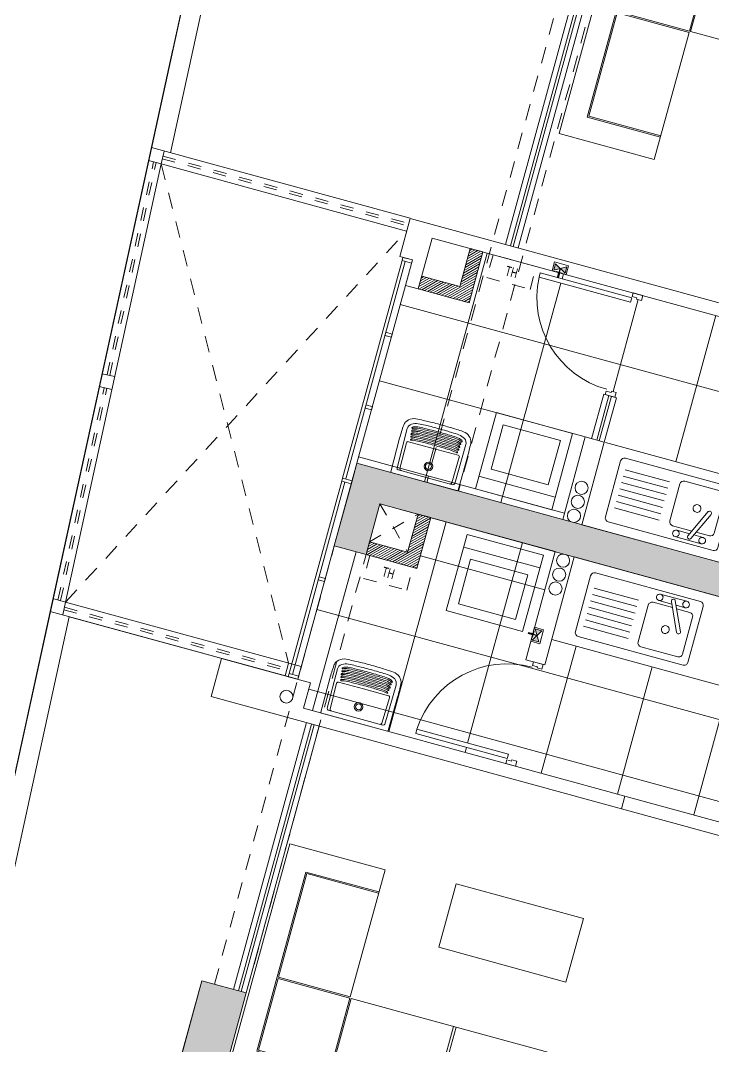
# Model space of a CAD drawing. Header units: millimetres. Extents: x 2471 to 2909, y 1327 to 1568.
# Drawn here: x 2589.6 to 2594.86, y 1382.75 to 1390.54 of the extents above; entities that cross this region are included whole.
import ezdxf
from ezdxf.enums import TextEntityAlignment as Align

# ---------------------------------------------------------------- set-up
doc = ezdxf.new("R2010")
doc.units = ezdxf.units.MM
for name, pattern in [('CONTINUA', [0]), ('HIDDEN', [0.375, 0.25, -0.125]), ('HIDDEN2', [0.1875, 0.125, -0.0625]), ('XREF_PAISAJISMO_200612$0$HIDDEN2', [0.1875, 0.125, -0.0625])]:
    doc.linetypes.add(name, pattern=pattern)
doc.layers.get('0').update_dxf_attribs({"color": 251, "lineweight": 9})
doc.layers.get('DEFPOINTS').update_dxf_attribs({"color": 251, "lineweight": 9})
for name, color, linetype, lineweight in [('A-MOBILIARIO', 251, 'Continuous', 13), ('A-MURO BAJO', 251, 'Continuous', 13), ('A-MUROS', 251, 'Continuous', 13), ('A-PLACAS', 251, 'Continuous', 13), ('A-PROYECCIONES', 251, 'HIDDEN', 13), ('A-PUERTAS', 251, 'Continuous', 13), ('A-VIDRIOS', 251, 'Continuous', 13), ('A-VIGAS', 251, 'HIDDEN2', 13), ('A_50_TextoIndicaciones', 251, 'Continuous', 13), ('CELOSIA', 251, 'Continuous', 13), ('DLP_EQUIPAMIENTO', 251, 'Continuous', 13), ('Gas', 251, 'G_Larga', 13), ('HATCH', 251, 'Continuous', 13), ('RED-PLUVIAL', 251, 'Continuous', 13), ('XREF_PAISAJISMO_200612$0$A-MURO BAJO', 251, 'Continuous', 13), ('XREF_PAISAJISMO_200612$0$A-PROYECCIONES', 251, 'XREF_PAISAJISMO_200612$0$HIDDEN2', 13)]:
    doc.layers.add(name, color=color, linetype=linetype, lineweight=lineweight)
doc.styles.add('AREAS', font='ARIALN.TTF', dxfattribs={"width": 0.8})
doc.styles.get("Standard").update_dxf_attribs({"font": 'arial.ttf'})
doc.styles.add('TXT_COTAS', font='romans.shx', dxfattribs={"width": 0.8})
doc.linetypes.add('G_Larga', pattern='A,2,-0.01,["G",Standard,S=0.1,R=0,X=0,Y=-0.05],-0.1', length=2.11)
doc.dimstyles.new('DLP-COTA 200', dxfattribs={"dimtxt": 0.3, "dimasz": 0.2, "dimexe": 0.36, "dimexo": 0.12, "dimgap": 0.12, "dimtad": 1, "dimzin": 0, "dimdsep": 46, "dimtxsty": 'TXT_COTAS', "dimblk": 'ARCHTICK', "dimcen": 0.18, "dimdle": 0.2, "dimclrd": 256, "dimclre": 256, "dimclrt": 2, "dimadec": 0, "dimazin": 0, "dimtfac": 1, "dimtix": 1, "dimtofl": 0, "dimtmove": 2, "dimatfit": 3, "dimfxl": 0.36, "dimtolj": 1, "dimtzin": 0, "dimlwd": 9, "dimlwe": 9, "dimarcsym": 0})

# ---------------------------------------------------------------- blocks, each defined once
blk = doc.blocks.new('ESTR_PISO-1_PISO')
at = {"layer": 'HATCH'}
h = blk.add_hatch(color=256, dxfattribs=at)
h.dxf.hatch_style = 1
h.paths.add_polyline_path([(-26.45, 2.95), (-29.9, 2.95), (-29.9, 1.5), (-29.65, 1.5), (-29.65, 2.7), (-26.45, 2.7)])
h.paths.add_polyline_path([(-22.65, -2.53), (-18.75, -2.53), (-18.75, 2.87), (-22.45, 2.87), (-22.45, -0.53), (-22.65, -0.53), (-22.65, 3.12), (-18.5, 3.12), (-18.5, -2.78), (-22.65, -2.78)])
h.paths.add_polyline_path([(-29.9, -2.45), (-26.45, -2.45), (-26.45, -2.2), (-29.9, -2.2)])
h.paths.add_polyline_path([(-30.3, -6.8), (-22.4, -6.8), (-22.4, -7.1), (-30.3, -7.1)])
h.paths.add_polyline_path([(-20.85, -4.75), (-21.55, -4.75), (-21.55, -5), (-20.85, -5)])
h.paths.add_polyline_path([(-22.45, 4.92), (-22.45, 6.87), (-18.75, 6.87), (-18.75, 4.92), (-18.55, 4.92), (-18.55, 6.87), (-18.05, 6.87), (-18.05, 7.12), (-22.45, 7.12), (-22.45, 13.72), (-22.65, 13.72), (-22.65, 4.92)])
h.paths.add_polyline_path([(-26.45, 8.52), (-29.65, 8.52), (-29.65, 9.7), (-29.9, 9.7), (-29.9, 8.27), (-26.45, 8.27)])
h.paths.add_polyline_path([(-19.15, 8.92), (-15.75, 8.92), (-15.75, 9.17), (-19.15, 9.17)])
h.paths.add_polyline_path([(-20.65, 18.07), (-16.65, 18.07), (-16.65, 18.32), (-20.65, 18.32)])
h.paths.add_polyline_path([(-19.15, 13.72), (-15.75, 13.72), (-15.75, 13.47), (-19.15, 13.47)])
h.paths.add_polyline_path([(-29.8, 18.32), (-25.8, 18.32), (-25.8, 18.07), (-29.55, 18.07), (-29.55, 17.67), (-29.8, 17.67)])
h.paths.add_polyline_path([(-26.45, 13.37), (-29.9, 13.37), (-29.9, 14.22), (-29.55, 14.22), (-29.55, 13.62), (-26.45, 13.62)])
h.paths.add_polyline_path([(-23.125, 31.12), (-28.725, 31.12), (-28.725, 30.92), (-23.375, 30.92), (-23.375, 24.62), (-23.125, 24.62)])
h.paths.add_polyline_path([(-17.2, 25.67), (-17.2, 24.22), (-17.45, 24.22), (-17.45, 25.67)])
h.paths.add_polyline_path([(-29, 25.67), (-29, 24.22), (-29.25, 24.22), (-29.25, 25.67)])
h.paths.add_polyline_path([(-29.25, 28.37), (-28.2, 28.37), (-28.2, 28.07), (-29.25, 28.07)])
h.paths.add_polyline_path([(-17.2, 30.92), (-17.2, 31.12), (-23.075, 31.12), (-23.075, 30.92)])
at = {"layer": 'A-PLACAS', "elevation": 0}
for points in [[(-29.8, 18.32), (-25.8, 18.32), (-25.8, 18.07), (-29.55, 18.07), (-29.55, 17.67), (-29.8, 17.67)], [(-26.45, 13.37), (-29.9, 13.37), (-29.9, 14.22), (-29.55, 14.22), (-29.55, 13.62), (-26.45, 13.62)]]:
    blk.add_lwpolyline(points, close=True, dxfattribs=at)
at = {"layer": 'A-VIGAS'}
for p, q in [((-29.25, 24.22, 0), (-29.25, 18.32, 0)), ((-29, 24.22, 0), (-29, 18.32, 0)), ((-29.8, 14.22, 0), (-29.8, 17.67, 0)), ((-29.55, 14.22, 0), (-29.55, 17.67, 0))]:
    blk.add_line(p, q, dxfattribs=at)
blk = doc.blocks.new('A$C63D03590')
at = {"layer": 'Gas', "linetype": 'Continuous', "lineweight": 0, "true_color": 0xa87e00}
for points in [[(0.007, -0.059), (0.007, 0), (-0.008, 0), (-0.008, -0.059)], [(0.073, -0.073), (0.073, -0.157), (-0.073, -0.073), (-0.073, -0.157)], [(0.037, -0.059), (-0.038, -0.059), (-0.038, -0.066), (0.037, -0.066)]]:
    blk.add_hatch(color=44, dxfattribs=at).paths.add_polyline_path(points)
at = {"color": 44, "true_color": 0xa87e00}
for p, q in [((0.007, 0), (-0.008, 0)), ((-0.008, -0.059), (-0.008, 0)), ((0.007, -0.059), (0.007, 0)), ((-0.073, -0.073), (-0.073, -0.157)), ((0.073, -0.073), (-0.073, -0.157)), ((-0.073, -0.073), (0.073, -0.157)), ((-0.038, -0.059), (0.037, -0.059)), ((-0.038, -0.066), (-0.038, -0.059)), ((-0.038, -0.066), (0.037, -0.066)), ((0, -0.115), (0, -0.066)), ((0.037, -0.066), (0.037, -0.059)), ((0.073, -0.157), (0.073, -0.073))]:
    blk.add_line(p, q, dxfattribs=at)
at = {"color": 44, "linetype": 'CONTINUA', "lineweight": 30, "ltscale": 10, "true_color": 0xa87e00}
blk.add_line((0, -0.115), (0, -0.066), dxfattribs=at)
at = {"color": 44, "linetype": 'CONTINUA', "lineweight": 20, "ltscale": 10, "true_color": 0xa87e00}
for points in [[(-0.038, -0.059), (-0.038, -0.066), (0.037, -0.066), (0.037, -0.059), (0.007, -0.059), (0.007, 0), (-0.008, 0), (-0.008, -0.059), (-0.038, -0.059)], [(-0.073, -0.073), (0.073, -0.157), (0.073, -0.073), (-0.073, -0.157), (-0.073, -0.073)]]:
    blk.add_lwpolyline(points, dxfattribs=at)
at = {"color": 44, "linetype": 'CONTINUA', "lineweight": 20, "true_color": 0xa87e00}
blk.add_lwpolyline([(0.037, -0.059), (-0.038, -0.059), (-0.038, -0.066), (0.037, -0.066)], close=True, dxfattribs=at)
blk = doc.blocks.new('TERMA_SOLE-10L')
at = {"layer": 'DLP_EQUIPAMIENTO', "color": 2, "linetype": 'HIDDEN2', "ltscale": 0.3}
blk.add_lwpolyline([(-0.17, 0), (-0.17, -0.18), (0.17, -0.18), (0.17, 0)], close=True, dxfattribs=at)
at = {"layer": 'A_50_TextoIndicaciones', "style": 'AREAS', "width": 0.8}
blk.add_text('TH', height=0.07528, dxfattribs=at).set_placement((0, -0.09, 0), align=Align.MIDDLE_CENTER)
blk = doc.blocks.new('A$C2A08204E')
for p, q in [((0, 0), (0, 1.76)), ((0, 1.76), (2.575, 1.76)), ((2.575, 1.76), (2.575, 1.01)), ((0.175, 0.175), (0.175, 1.585)), ((0.175, 1.585), (2.4, 1.585)), ((0.185, 1.575), (0.75, 1.575)), ((0.185, 1.01), (0.185, 1.575)), ((0.75, 1.01), (0.75, 1.575)), ((0.76, 1.575), (1.565, 1.575)), ((0.76, 1.01), (0.76, 1.575)), ((1.565, 1.575), (1.565, 1.01)), ((1.585, 1.575), (2.39, 1.575)), ((1.585, 1.01), (1.585, 1.575)), ((2.39, 1.575), (2.39, 1.01)), ((2.4, 1.01), (2.4, 1.585)), ((0.185, 1.01), (0.75, 1.01)), ((0.185, 0.185), (0.185, 1)), ((0.75, 1), (0.185, 1)), ((0.75, 1), (0.75, 0)), ((2.575, 1.01), (0.76, 1.01)), ((0.75, 0.175), (0.175, 0.175)), ((0.75, 0.185), (0.185, 0.185)), ((0.75, 0), (0, 0))]:
    blk.add_line(p, q)
blk = doc.blocks.new('P-80 MARCO 3.5x1.5')
at = {"layer": 'A-PUERTAS'}
for p, q in [((0.038, 0.0762), (0.038, 0.7962)), ((0.038, 0.7962), (0.073, 0.7962)), ((0.073, 0.7962), (0.073, 0.0762)), ((0.038, 0.0762), (0.073, 0.0762))]:
    blk.add_line(p, q, dxfattribs=at)
at = {"layer": 'A-PUERTAS', "linetype": 'Continuous'}
for p, q in [((0, 0), (0, 0.0762)), ((0, 0.0762), (0.028, 0.0762)), ((0, 0), (0.038, 0)), ((0.028, 0.0762), (0.028, 0.0382)), ((0.028, 0.0382), (0.038, 0.0382)), ((0.038, 0.0382), (0.038, 0)), ((0.762, 0.0382), (0.762, 0)), ((0.772, 0.0382), (0.762, 0.0382)), ((0.8, 0), (0.762, 0)), ((0.8, 0.0762), (0.772, 0.0762)), ((0.772, 0.0762), (0.772, 0.0382)), ((0.8, 0), (0.8, 0.0762))]:
    blk.add_line(p, q, dxfattribs=at)
at = {"layer": 'A-PUERTAS', "color": 7, "linetype": 'Continuous'}
blk.add_arc((0.0365, 0.0755), 0.7216, 0.05198, 87.09685, dxfattribs=at)
blk = doc.blocks.new('A$C7F1F7E1E')
for p, q in [((0.47, 0.8857), (0.03, 0.8857)), ((0, 0.03), (0, 0.8557)), ((0.5, 0.03), (0.5, 0.8557)), ((0.42, 0.4057), (0.13, 0.4057)), ((0.025, 0.3291), (0.025, 0.1291)), ((0.075, 0.2341), (0.075, 0.336)), ((0.1, 0.2226), (0.1, 0.3757)), ((0.45, 0.0857), (0.45, 0.3757)), ((0.0563, 0.2427), (0.2745, 0.1424)), ((0.0437, 0.2155), (0.2605, 0.1158)), ((0.075, 0.2011), (0.075, 0.1291)), ((0.1, 0.0857), (0.1, 0.1896)), ((0.03, 0), (0.47, 0)), ((0.42, 0.0557), (0.13, 0.0557))]:
    blk.add_line(p, q)
at = {"color": 7}
for p, q in [((0.1139, 0.4857), (0.1139, 0.8357)), ((0.1644, 0.4857), (0.1644, 0.8357)), ((0.2144, 0.4857), (0.2144, 0.8357)), ((0.2644, 0.4857), (0.2644, 0.8357)), ((0.3144, 0.4857), (0.3144, 0.8357)), ((0.3644, 0.4857), (0.3644, 0.8357)), ((0.4144, 0.4857), (0.4144, 0.8357))]:
    blk.add_line(p, q, dxfattribs=at)
for centre, major_axis, start_param, end_param in [((0.03, 0.8557), (-0.0212, 0.0212), -0.785398, 0.785398), ((0.47, 0.8557), (-0.0212, 0.0212), -2.356194, -0.785398), ((0.13, 0.3757), (-0.0212, 0.0212), -0.785398, 0.785398), ((0.42, 0.3757), (-0.0212, 0.0212), -2.356194, -0.785398), ((0.05, 0.2291), (0.0106, 0.0106), 0.354541, 3.496133), ((0.13, 0.0857), (-0.0212, 0.0212), 0.785398, 2.356194), ((0.2662, 0.1299), (0.0106, 0.0106), -2.738452, 0.356745), ((0.42, 0.0857), (-0.0212, 0.0212), 2.356194, 3.926991), ((0.03, 0.03), (-0.0212, 0.0212), 0.785398, 2.356194), ((0.47, 0.03), (-0.0212, 0.0212), 2.356194, 3.926991)]:
    blk.add_ellipse(centre, major_axis=major_axis, ratio=1, start_param=start_param, end_param=end_param)
for centre, major_axis in [((0.05, 0.336), (-0.0177, 0.0177)), ((0.275, 0.2307), (-0.0212, 0.0212)), ((0.05, 0.1291), (-0.0177, 0.0177))]:
    blk.add_ellipse(centre, major_axis=major_axis, ratio=1)
blk = doc.blocks.new('LAV_SEC')
at = {"layer": 'DLP_EQUIPAMIENTO', "color": 7}
blk.add_line((0, -0.1), (-0.6, -0.1), dxfattribs=at)
at = {"layer": 'DLP_EQUIPAMIENTO'}
blk.add_lwpolyline([(0, -0.6), (-0.6, -0.6), (-0.6, 0), (0, 0)], close=True, dxfattribs=at)
at = {"layer": 'DLP_EQUIPAMIENTO', "color": 7}
blk.add_lwpolyline([(-0.075, -0.175), (-0.525, -0.175), (-0.525, -0.525), (-0.075, -0.525)], close=True, dxfattribs=at)
blk = doc.blocks.new('LAV. AMAZONAS')
at = {"layer": 'DLP_EQUIPAMIENTO'}
for p, q in [((0.26, 0), (-0.26, 0)), ((-0.265, -0.005), (-0.2669, -0.2686)), ((-0.2271, -0.0469), (-0.2308, -0.3547)), ((0.2151, -0.035), (-0.2151, -0.035)), ((-0.208, -0.2488), (-0.2042, -0.0468)), ((0.208, -0.2488), (0.2042, -0.0468)), ((0.2271, -0.0469), (0.2308, -0.3547)), ((0.265, -0.005), (0.2669, -0.2686)), ((0, -0.261), (-0.196, -0.261)), ((0, -0.261), (0.196, -0.261))]:
    blk.add_line(p, q, dxfattribs=at)
at = {"layer": 'DLP_EQUIPAMIENTO', "color": 7}
for points in [[(-0.0001, -0.321, -0.004924), (-0.06, -0.3205, -0.005443), (-0.1041, -0.3191, -0.041272), (-0.157, -0.316, -0.068069), (-0.1833, -0.3101, -0.158546)], [(-0.0001, -0.31, -0.004924), (-0.06, -0.3095, -0.005443), (-0.1041, -0.3081, -0.041272), (-0.157, -0.305, -0.066903), (-0.1829, -0.2992, -0.004021)], [(-0.0001, -0.286, -0.004924), (-0.06, -0.2855, -0.005443), (-0.1041, -0.2841, -0.041272), (-0.157, -0.281, -0.059773), (-0.1802, -0.2762, -0.37117)], [(-0.0001, -0.297, -0.004924), (-0.06, -0.2965, -0.005443), (-0.1041, -0.2951, -0.041272), (-0.157, -0.292, -0.045554), (-0.1778, -0.2875)], [(0.0001, -0.286, 0.004924), (0.06, -0.2855, 0.005443), (0.1041, -0.2841, 0.041272), (0.157, -0.281, 0.059773), (0.1802, -0.2762, 0.37117)], [(0.0001, -0.297, 0.004924), (0.06, -0.2965, 0.005443), (0.1041, -0.2951, 0.041272), (0.157, -0.292, 0.045554), (0.1778, -0.2875)], [(0.0001, -0.31, 0.004924), (0.06, -0.3095, 0.005443), (0.1041, -0.3081, 0.041272), (0.157, -0.305, 0.066903), (0.1829, -0.2992, 0.004021)], [(0.0001, -0.321, 0.004924), (0.06, -0.3205, 0.005443), (0.1041, -0.3191, 0.041272), (0.157, -0.316, 0.068069), (0.1833, -0.3101, 0.158546)], [(-0.0001, -0.393, -0.004924), (-0.06, -0.3925, -0.005443), (-0.1041, -0.3911, -0.041272), (-0.157, -0.388, -0.064512), (-0.1851, -0.3816, -0.157603), (-0.1966, -0.3724)], [(-0.0001, -0.369, -0.004924), (-0.06, -0.3685, -0.005443), (-0.1041, -0.3671, -0.041272), (-0.157, -0.364, -0.068174), (-0.1834, -0.358, -0.157546), (-0.1925, -0.3517, -0.375783)], [(-0.0001, -0.382, -0.004924), (-0.06, -0.3815, -0.005443), (-0.1041, -0.3801, -0.041272), (-0.157, -0.377, -0.068174), (-0.1834, -0.371, -0.088848), (-0.1902, -0.3667, -0.37117)], [(-0.0001, -0.358, -0.004924), (-0.06, -0.3575, -0.005443), (-0.1041, -0.3561, -0.041272), (-0.157, -0.353, -0.068174), (-0.1834, -0.347, -0.012686), (-0.1882, -0.3447)], [(-0.0001, -0.334, -0.004924), (-0.06, -0.3335, -0.005443), (-0.1041, -0.3321, -0.041272), (-0.157, -0.329, -0.078711), (-0.1799, -0.3243, -0.062731), (-0.1859, -0.3211, -0.37117)], [(-0.0001, -0.345, -0.004924), (-0.06, -0.3445, -0.005443), (-0.1041, -0.3431, -0.041272), (-0.157, -0.34, -0.078711), (-0.1799, -0.3353, -0.054156), (-0.1851, -0.3326, -0.37117)], [(0.0001, -0.334, 0.004924), (0.06, -0.3335, 0.005443), (0.1041, -0.3321, 0.041272), (0.157, -0.329, 0.078711), (0.1799, -0.3243, 0.062731), (0.1859, -0.3211, 0.37117)], [(0.0001, -0.345, 0.004924), (0.06, -0.3445, 0.005443), (0.1041, -0.3431, 0.041272), (0.157, -0.34, 0.078711), (0.1799, -0.3353, 0.054156), (0.1851, -0.3326, 0.37117)], [(0.0001, -0.358, 0.004924), (0.06, -0.3575, 0.005443), (0.1041, -0.3561, 0.041272), (0.157, -0.353, 0.068174), (0.1834, -0.347, 0.012686), (0.1882, -0.3447)], [(0.0001, -0.369, 0.004924), (0.06, -0.3685, 0.005443), (0.1041, -0.3671, 0.041272), (0.157, -0.364, 0.068174), (0.1834, -0.358, 0.157546), (0.1925, -0.3517, 0.375783)], [(0.0001, -0.382, 0.004924), (0.06, -0.3815, 0.005443), (0.1041, -0.3801, 0.041272), (0.157, -0.377, 0.068174), (0.1834, -0.371, 0.088848), (0.1902, -0.3667, 0.37117)], [(0.0001, -0.393, 0.004924), (0.06, -0.3925, 0.005443), (0.1041, -0.3911, 0.041272), (0.157, -0.388, 0.064512), (0.1851, -0.3816, 0.157603), (0.1966, -0.3724)]]:
    blk.add_lwpolyline(points, format="xyb", dxfattribs=at)
at = {"layer": 'DLP_EQUIPAMIENTO'}
for points in [[(0, -0.417, -0.004925), (-0.0604, -0.4165, -0.00535), (-0.1043, -0.4151, -0.04023), (-0.1597, -0.4119, -0.10491), (-0.2087, -0.3967, -0.253945), (-0.2308, -0.3547, -0.253945)], [(0, -0.417, 0.004925), (0.0604, -0.4165, 0.00535), (0.1043, -0.4151, 0.04023), (0.1597, -0.4119, 0.10491), (0.2087, -0.3967, 0.253945), (0.2308, -0.3547, 0.253945)], [(-0.0611, -0.4495, 0.004927), (0, -0.45, 0.004927), (0.0611, -0.4495, 0.004927)]]:
    blk.add_lwpolyline(points, format="xyb", dxfattribs=at)
for radius in [0.0325, 0.0225]:
    blk.add_circle((0, -0.12), radius, dxfattribs=at)
for centre, radius, start, end in [((-0.26, -0.005), 0.005, 90, 179.5983), ((0.26, -0.005), 0.005, 0.4017, 90), ((-0.2151, -0.047), 0.012, 90, 179.31987), ((-0.1922, -0.047), 0.012, 90, 178.92487), ((0.1922, -0.047), 0.012, 1.07513, 90), ((0.2151, -0.047), 0.012, 0.68013, 90), ((1.0777, -0.2806), 1.3446, 179.48777, 183.97336), ((-0.196, -0.249), 0.012, 178.92487, 270), ((0.196, -0.249), 0.012, 270, 1.07513), ((-1.0777, -0.2806), 1.3446, 356.02664, 0.51223), ((-0.2016, -0.3694), 0.0623, 183.97336, 209.88729), ((0.2016, -0.3694), 0.0623, 330.11271, 356.02664), ((-0.1812, -0.3586), 0.0853, 209.37985, 246.45279), ((-0.165, -0.3061), 0.14, 248.94145, 273.2067), ((-0.1653, -1.2669), 0.821, 85.83353, 89.43183), ((-0.0188, 1.6329), 2.0828, 267.61129, 268.83808), ((0.0188, 1.6329), 2.0828, 271.16192, 272.38871), ((0.1653, -1.2669), 0.821, 90.56817, 94.16647), ((0.165, -0.3061), 0.14, 266.7933, 291.05855), ((0.1812, -0.3586), 0.0853, 293.54721, 330.62015)]:
    blk.add_arc(centre, radius, start, end, dxfattribs=at)
at = {"layer": 'DLP_EQUIPAMIENTO', "color": 7}
for centre, radius, start, end in [((-0.1848, -0.3029), 0.00409, 62.49072, 198.72203), ((-0.1792, -0.3009), 0.01, 198.72203, 245.46816), ((-0.1812, -0.2801), 0.00402, 67.2152, 203.94922), ((-0.1728, -0.2741), 0.0143, 212.14535, 249.2708), ((0.1728, -0.2741), 0.0143, 290.7292, 327.85465), ((0.1812, -0.2801), 0.00402, 336.05078, 112.7848), ((0.1848, -0.3029), 0.00409, 341.27797, 117.50928), ((0.1792, -0.3009), 0.01, 294.53184, 341.27797), ((-0.1935, -0.3694), 0.00427, 39.87924, 224.31503), ((-0.1898, -0.3485), 0.00418, 67.18441, 229.44378), ((-0.1843, -0.3232), 0.00817, 170.88837, 211.77597), ((-0.189, -0.3225), 0.00344, 23.66237, 170.88837), ((-0.1807, -0.321), 0.0124, 211.77597, 249.26327), ((0.1807, -0.321), 0.0124, 290.73673, 328.22403), ((0.189, -0.3225), 0.00344, 9.11163, 156.33763), ((0.1898, -0.3485), 0.00418, 310.55622, 112.81559), ((0.1935, -0.3694), 0.00427, 315.68497, 140.12076), ((0.1843, -0.3232), 0.00817, 328.22403, 9.11163)]:
    blk.add_arc(centre, radius, start, end, dxfattribs=at)
blk = doc.blocks.new('TORRE-B_PLAN-GEN')
at = {"layer": 'HATCH'}
h = blk.add_hatch(dxfattribs=at)
h.set_pattern_fill('_USER', color=256, scale=0.6, double=1, pattern_type=0)
h.set_pattern_definition([(360, (-24.35, 33.97), (8e-17, 0.6), []), (90, (-24.35, 33.97), (-0.6, 8e-17), [])])
h.paths.add_polyline_path([(-24.36, 35.8199), (-25.26, 35.8199), (-25.26, 35.77), (-28.0419, 35.77), (-28.0419, 35.732), (-28.0801, 35.732), (-28.0801, 35.742), (-28.1181, 35.742), (-28.1181, 35.77), (-29.3, 35.77), (-29.3, 35.37), (-29.8, 35.37), (-29.8, 33.97), (-28.18, 33.97), (-28.18, 34.62), (-28.13, 34.62), (-28.13, 34.97), (-28.1181, 34.97), (-28.1181, 34.998), (-28.0801, 34.998), (-28.0801, 35.008), (-28.0419, 35.008), (-28.0419, 34.97), (-28.03, 34.97), (-28.03, 34.62), (-25.16, 34.62), (-25.16, 33.97), (-24.36, 33.97)])
h.paths.add_polyline_path([(-28.1181, 35.697), (-28.8381, 35.697), (-28.8381, 35.732), (-28.1181, 35.732)], flags=16)
h = blk.add_hatch(dxfattribs=at)
h.set_pattern_fill('ANSI31', color=256, scale=0.005)
h.set_pattern_definition([(45, (-475.794266, -161.923824), (-0.01122532015, 0.01122532015), [])])
h.paths.add_polyline_path([(-29.7, 35.37), (-29.3, 35.37), (-29.3, 35.77), (-29.4, 35.77), (-29.4, 35.47), (-29.7, 35.47)])
h = blk.add_hatch(dxfattribs=at)
h.set_pattern_fill('_USER', color=256, scale=0.6, double=1, pattern_type=0)
h.set_pattern_definition([(270, (671.288, 428.17), (0.6, 0), []), (360, (671.288, 428.17), (8e-17, 0.6), [])])
h.paths.add_polyline_path([(-23.97, 33.57), (-24.12, 33.57), (-24.12, 33.72), (-24.92, 33.72), (-24.92, 33.07), (-28.02, 33.07), (-28.02, 32.87), (-28.0319, 32.87), (-28.0319, 32.832), (-28.0701, 32.832), (-28.0701, 32.842), (-28.1081, 32.842), (-28.1081, 32.87), (-28.17, 32.87), (-28.17, 33.72), (-29.15, 33.72), (-29.15, 33.32), (-29.8, 33.32), (-29.8, 32.27), (-29.7, 32.27), (-29.7, 32.07), (-28.1081, 32.07), (-28.1081, 32.098), (-28.0701, 32.098), (-28.0701, 32.108), (-28.0319, 32.108), (-28.0319, 32.07), (-25.67, 32.07), (-25.67, 32.02), (-24.77, 32.02), (-24.77, 32.12), (-23.97, 32.12)])
h.paths.add_polyline_path([(-28.1081, 32.143), (-28.1081, 32.108), (-28.8281, 32.108), (-28.8281, 32.143)], flags=16)
h = blk.add_hatch(dxfattribs=at)
h.set_pattern_fill('ANSI31', color=256, scale=0.005)
h.set_pattern_definition([(45, (-475.644266, -163.973824), (-0.01122532015, 0.01122532015), [])])
h.paths.add_polyline_path([(-29.55, 33.32), (-29.15, 33.32), (-29.15, 33.72), (-29.25, 33.72), (-29.25, 33.42), (-29.55, 33.42)])
at = {"elevation": 0}
for points in [[(-28.755, 35.77), (-28.755, 35.84), (-28.645, 35.84), (-28.645, 35.77)], [(-28.17, 33.015), (-28.1, 33.015), (-28.1, 33.125), (-28.17, 33.125)]]:
    blk.add_lwpolyline(points, close=True, dxfattribs=at)
at = {"layer": 'A-MOBILIARIO', "elevation": 0}
blk.add_lwpolyline([(-27.23, 30.59), (-27.23, 31.09), (-28.23, 31.09), (-28.23, 30.59)], close=True, dxfattribs=at)
at = {"layer": 'A-MURO BAJO', "color": 4}
for p, q in [((-29.15, 35.87, 0), (-29.15, 38.37, 0)), ((-29.05, 38.37, 0), (-29.05, 35.87, 0)), ((-29.8, 35.37, 0), (-29.8, 33.97, 0)), ((-29.8, 32.27, 0), (-29.8, 33.32, 0)), ((-29.65, 29.87, 0), (-29.65, 31.97, 0)), ((-29.55, 31.97, 0), (-29.55, 29.87, 0))]:
    blk.add_line(p, q, dxfattribs=at)
at = {"layer": 'A-MURO BAJO'}
for p, q in [((-28.03, 34.97, 0), (-28.13, 34.97, 0)), ((-28.13, 34.97, 0), (-28.13, 34.62, 0)), ((-28.03, 34.97, 0), (-28.03, 34.62, 0)), ((-25.16, 34.62, 0), (-28.02, 34.62, 0)), ((-24.92, 33.07, 0), (-28.02, 33.07, 0))]:
    blk.add_line(p, q, dxfattribs=at)
at = {"layer": 'A-MURO BAJO', "elevation": 0}
blk.add_lwpolyline([(-27.17, 32.07), (-25.77, 32.07), (-25.77, 31.97), (-27.17, 31.97)], dxfattribs=at)
at = {"layer": 'A-MUROS'}
for p, q in [((-29.9, 35.57), (-29.9, 35.87)), ((-26.76, 35.87, 0), (-29.9, 35.87, 0)), ((-29.7, 35.37), (-29.7, 35.77)), ((-26.76, 35.77, 0), (-29.7, 35.77, 0)), ((-29.8, 35.57), (-29.9, 35.57)), ((-29.8, 35.37), (-29.8, 35.57)), ((-29.7, 35.37), (-29.8, 35.37)), ((-28.18, 34.62, 0), (-28.18, 33.97, 0)), ((-28.03, 34.62, 0), (-28.18, 34.62, 0)), ((-28.03, 34.62, 0), (-28.03, 33.97, 0)), ((-29.8, 33.97, 0), (-29.8, 33.82, 0)), ((-29.8, 33.97, 0), (-28.18, 33.97, 0)), ((-24.36, 33.97, 0), (-28.03, 33.97, 0)), ((-29.8, 33.32, 0), (-29.8, 33.82, 0)), ((-28.17, 33.72, 0), (-29.55, 33.72, 0)), ((-29.55, 33.32, 0), (-29.55, 33.72, 0)), ((-29.8, 33.32, 0), (-29.55, 33.32, 0)), ((-29.7, 32.27, 0), (-30.4, 32.27, 0)), ((-30.4, 32.27, 0), (-30.4, 31.97, 0)), ((-29.7, 32.27, 0), (-29.7, 32.07, 0)), ((-27.17, 32.07, 0), (-29.7, 32.07, 0)), ((-27.17, 32.07, 0), (-27.17, 31.97, 0)), ((-27.17, 31.97, 0), (-30.4, 31.97, 0)), ((-29.9, 29.87, 0), (-29.9, 27.845, 0)), ((-29.55, 29.87, 0), (-29.9, 29.87, 0)), ((-29.55, 29.87, 0), (-29.55, 29.27, 0))]:
    blk.add_line(p, q, dxfattribs=at)
at = {"layer": 'A-MUROS', "color": 3, "elevation": 0}
for points in [[(-29.7, 35.37), (-29.3, 35.37), (-29.3, 35.77), (-29.4, 35.77), (-29.4, 35.47), (-29.7, 35.47)], [(-29.55, 33.32), (-29.15, 33.32), (-29.15, 33.72), (-29.25, 33.72), (-29.25, 33.42), (-29.55, 33.42)]]:
    blk.add_lwpolyline(points, close=True, dxfattribs=at)
at = {"layer": 'A-MUROS', "elevation": 0}
blk.add_lwpolyline([(-24.12, 33.72), (-28.02, 33.72), (-28.02, 32.87), (-28.17, 32.87), (-28.17, 33.72)], dxfattribs=at)
at = {"layer": 'A-PROYECCIONES', "ltscale": 0.25}
for p, q in [((-29.55, 33.72, 0), (-29.25, 33.42, 0)), ((-29.55, 33.42, 0), (-29.25, 33.72, 0))]:
    blk.add_line(p, q, dxfattribs=at)
at = {"layer": 'A-VIDRIOS'}
for p, q in [((-29.11, 35.87, 0), (-29.11, 38.37, 0)), ((-29.09, 35.87, 0), (-29.09, 38.37, 0)), ((-28.09, 34.97, 0), (-28.09, 34.62, 0)), ((-28.07, 34.97, 0), (-28.07, 34.62, 0)), ((-29.61, 31.97, 0), (-29.61, 29.87, 0)), ((-29.59, 31.97, 0), (-29.59, 29.87, 0))]:
    blk.add_line(p, q, dxfattribs=at)
at = {"layer": 'CELOSIA'}
for p, q in [((-29.875, 35.545), (-29.875, 33.8325, 0)), ((-29.85, 35.545), (-29.85, 33.8325, 0)), ((-29.875, 32.295, 0), (-29.875, 33.8075, 0)), ((-29.85, 32.295, 0), (-29.85, 33.8075, 0))]:
    blk.add_line(p, q, dxfattribs=at)
at = {"layer": 'CELOSIA', "elevation": 0}
for points in [[(-29.875, 35.57), (-29.8, 35.57), (-29.8, 35.545), (-29.875, 35.545)], [(-29.85, 34.9867), (-29.8, 34.9867), (-29.8, 34.9617), (-29.85, 34.9617)], [(-29.85, 34.4153), (-29.8, 34.4153), (-29.8, 34.3903), (-29.85, 34.3903)], [(-29.875, 33.8075), (-29.8, 33.8075), (-29.8, 33.8325), (-29.875, 33.8325)], [(-29.875, 33.8325), (-29.8, 33.8325), (-29.8, 33.8075), (-29.875, 33.8075)], [(-29.85, 33.0388), (-29.8, 33.0388), (-29.8, 33.0638), (-29.85, 33.0638)], [(-29.875, 32.27), (-29.8, 32.27), (-29.8, 32.295), (-29.875, 32.295)]]:
    blk.add_lwpolyline(points, close=True, dxfattribs=at)
at = {"layer": 'RED-PLUVIAL'}
for centre, radius in [((-28.105, 34.24, 0), 0.05), ((-28.105, 34.13, 0), 0.05), ((-28.105, 34.02, 0), 0.05), ((-28.095, 33.67, 0), 0.05), ((-28.095, 33.56, 0), 0.05), ((-28.095, 33.45, 0), 0.05), ((-29.8489, 32.12), 0.0489)]:
    blk.add_circle(centre, radius, dxfattribs=at)
for name, p in [('ESTR_PISO-1_PISO', (0, 15.65, 0)), ('TERMA_SOLE-10L', (-29.05, 35.77)), ('TERMA_SOLE-10L', (-29.35, 33.32, 0))]:
    blk.add_blockref(name, p)
for p, xscale, yscale, zscale, rotation in [((-28.7, 35.7345), 0.6023723109924505, 0.6023723109924505, 0.6023723109924505, 179.9999999999998), ((-28.2055, 33.07, 0), -0.6023723109924518, 0.6023723109924518, 0.6023723109924504, 90)]:
    blk.add_blockref('A$C63D03590', p, dxfattribs=dict(xscale=xscale, yscale=yscale, zscale=zscale, rotation=rotation))
at = {"layer": 'A-MOBILIARIO'}
blk.add_blockref('A$C2A08204E', (-28.98, 36.79, 0), dxfattribs=at)
at = {"layer": 'A-MOBILIARIO', "xscale": -1.000000000000001, "rotation": 179.9999999999999}
blk.add_blockref('A$C2A08204E', (-29.53, 31.05, 0), dxfattribs=at)
at = {"layer": 'A-PUERTAS', "linetype": 'Continuous', "extrusion": (3.60286e-08, -4.49068e-08, -1), "zscale": -1, "rotation": 270}
blk.add_blockref('P-80 MARCO 3.5x1.5', (28.0419, 35.77, 0), dxfattribs=at)
at = {"layer": 'A-PUERTAS', "linetype": 'Continuous', "extrusion": (-3.60286e-08, -4.49068e-08, 1), "rotation": 90}
blk.add_blockref('P-80 MARCO 3.5x1.5', (-28.0319, 32.07, 0), dxfattribs=at)
at = {"layer": 'DLP_EQUIPAMIENTO', "extrusion": (-3.60199e-08, 4.49137e-08, -1), "zscale": -1, "rotation": 180.0041860354642}
blk.add_blockref('LAV_SEC', (28.28, 34.02, 0), dxfattribs=at)
at = {"layer": 'DLP_EQUIPAMIENTO', "extrusion": (3.60285e-08, 4.49068e-08, 1), "rotation": 90}
blk.add_blockref('A$C7F1F7E1E', (-26.9871, 34.045, 0), dxfattribs=at)
at = {"layer": 'DLP_EQUIPAMIENTO', "extrusion": (-3.60232e-08, 4.49111e-08, -1), "zscale": -1, "rotation": 179.9999999999999}
blk.add_blockref('LAV. AMAZONAS', (29.27, 33.97, 0), dxfattribs=at)
at = {"layer": 'DLP_EQUIPAMIENTO', "extrusion": (3.60199e-08, -4.49137e-08, -1), "zscale": -1, "rotation": 0.004186035464516799}
blk.add_blockref('LAV_SEC', (28.85, 33.67, 0), dxfattribs=at)
at = {"layer": 'DLP_EQUIPAMIENTO', "extrusion": (-3.60285e-08, 4.49068e-08, -1), "zscale": -1, "rotation": 270}
blk.add_blockref('A$C7F1F7E1E', (26.9771, 33.645, 0), dxfattribs=at)
at = {"layer": 'DLP_EQUIPAMIENTO', "extrusion": (-3.60232e-08, -4.49111e-08, 1), "rotation": 179.9999999999997}
blk.add_blockref('LAV. AMAZONAS', (-29.3, 32.07, 0), dxfattribs=at)
blk = doc.blocks.new('_ArchTick')
at = {"color": 0, "linetype": 'ByBlock', "const_width": 0.15}
blk.add_lwpolyline([(-0.5, -0.5), (0.5, 0.5)], dxfattribs=at)
blk = doc.blocks.new('*D815')
at = {"lineweight": 9, "transparency": 16777216}
for p, q in [((2584.8938, 1391.5988), (2583.0685, 1383.2369)), ((2590.7557, 1390.3192), (2588.9305, 1381.9573)), ((2582.9499, 1383.6312), (2589.2026, 1382.2663))]:
    blk.add_line(p, q, dxfattribs=at)
at = {"layer": 'DEFPOINTS', "color": 0, "transparency": 16777216}
for p in [(2584.9194, 1391.716, 0), (2590.7813, 1390.4364, 0), (2589.0072, 1382.309)]:
    blk.add_point(p, dxfattribs=at)
at = {"lineweight": 9, "transparency": 16777216, "xscale": 0.2, "yscale": 0.2, "zscale": 0.2}
for p, rotation in [((2583.1453, 1383.5886), 167.6863104505001), ((2589.0072, 1382.309), 347.6863104505001)]:
    blk.add_blockref('_ArchTick', p, dxfattribs=dict(at, rotation=rotation))
at = {"color": 8, "transparency": 16777216, "insert": (2586.1338, 1383.2126), "char_height": 0.3, "attachment_point": 5, "rotation": 347.68631, "style": 'TXT_COTAS'}
blk.add_mtext('\\A1;6.00', dxfattribs=at)
blk = doc.blocks.new('A$Cda3111fd')
at = {"layer": 'XREF_PAISAJISMO_200612$0$A-MURO BAJO', "elevation": 0}
for points in [[(6.4105, 43.3957), (2.6694, 26.257), (2.5131, 24.1345), (0.7022, 15.8367)], [(4.1322, 32.9583), (5.8726, 40.9316)], [(4.2771, 32.9187), (5.6972, 39.4245)], [(3.3634, 29.4364), (4.1322, 32.9584), (6.0972, 32.4211)], [(3.4813, 29.5078), (4.2074, 32.8341), (6.0708, 32.3246)], [(0.8791, 15.9439), (2.6619, 24.1129), (2.8182, 26.2354), (3.5083, 29.3968), (5.2442, 28.9221)], [(3.3634, 29.4364), (2.6694, 26.257)]]:
    blk.add_lwpolyline(points, dxfattribs=at)
at = {"layer": 'XREF_PAISAJISMO_200612$0$A-MURO BAJO'}
blk.add_polyline3d([(3.3634, 29.4364, 0), (5.2442, 28.9221, 0), (5.2706, 29.0186, 0), (3.481, 29.5079, 0)], dxfattribs=at)
at = {"layer": 'XREF_PAISAJISMO_200612$0$A-PROYECCIONES', "linetype": 'XREF_PAISAJISMO_200612$0$HIDDEN2', "ltscale": 0.3}
for p, q in [((4.207, 32.8342, 0), (4.2284, 32.9321, 0)), ((4.2151, 32.8735, 0), (6.0814, 32.3632, 0)), ((4.2204, 32.8928, 0), (6.0867, 32.3825, 0)), ((3.7962, 31.2327, 0), (4.149, 32.8495, 0)), ((3.8158, 31.2284, 0), (4.1685, 32.8453, 0)), ((4.207, 32.8342, 0), (4.1104, 32.8606, 0)), ((3.8547, 31.2199, 0), (3.7573, 31.2412, 0)), ((3.4232, 29.5237, 0), (3.7749, 31.135, 0)), ((3.4426, 29.5189, 0), (3.7944, 31.1307, 0)), ((3.8333, 31.1222, 0), (3.736, 31.1435, 0)), ((3.468, 29.4493, 0), (5.1583, 28.9871, 0)), ((3.4733, 29.4686, 0), (5.1636, 29.0064, 0)), ((5.1741, 29.045, 0), (5.1478, 28.9485, 0))]:
    blk.add_line(p, q, dxfattribs=at)
at = {"layer": 'XREF_PAISAJISMO_200612$0$A-PROYECCIONES', "linetype": 'XREF_PAISAJISMO_200612$0$HIDDEN2'}
for p, q in [((4.2073, 32.8337, 0), (5.1741, 29.045, 0)), ((3.481, 29.5079, 0), (6.0708, 32.3246, 0))]:
    blk.add_line(p, q, dxfattribs=at)
at = {"layer": 'XREF_PAISAJISMO_200612$0$A-PROYECCIONES', "linetype": 'XREF_PAISAJISMO_200612$0$HIDDEN2', "ltscale": 0.3, "elevation": 0}
blk.add_lwpolyline([(3.46, 29.41), (3.4813, 29.5078)], dxfattribs=at)
at = {"layer": 'XREF_PAISAJISMO_200612$0$A-PROYECCIONES', "linetype": 'XREF_PAISAJISMO_200612$0$HIDDEN2', "ltscale": 0.3}
blk.add_polyline3d([(3.481, 29.5079, 0), (3.3847, 29.5342, 0)], dxfattribs=at)

msp = doc.modelspace()

# ---------------------------------------------------------------- block references
at = {"rotation": 344.7077888221265}
msp.add_blockref('TORRE-B_PLAN-GEN', (2611.9392, 1346.5499, 0), dxfattribs=at)

# ---------------------------------------------------------------- next in the draw order: block references
msp.add_blockref('A$Cda3111fd', (2586.4606, 1356.6149, 0))

# ---------------------------------------------------------------- next in the draw order: dimensions: what is measured, and where the dimension line sits
dim = msp.add_aligned_dim(p1=(2584.9194, 1391.716, 0), p2=(2590.7813, 1390.4364, 0), distance=-8.3188, dimstyle='DLP-COTA 200', override={"dimclrt": 8})
dim.commit()
dim.dimension.update_dxf_attribs({"geometry": '*D815', "text_midpoint": (2586.1338, 1383.2126, 0)})

doc.saveas('drawing.dxf')
